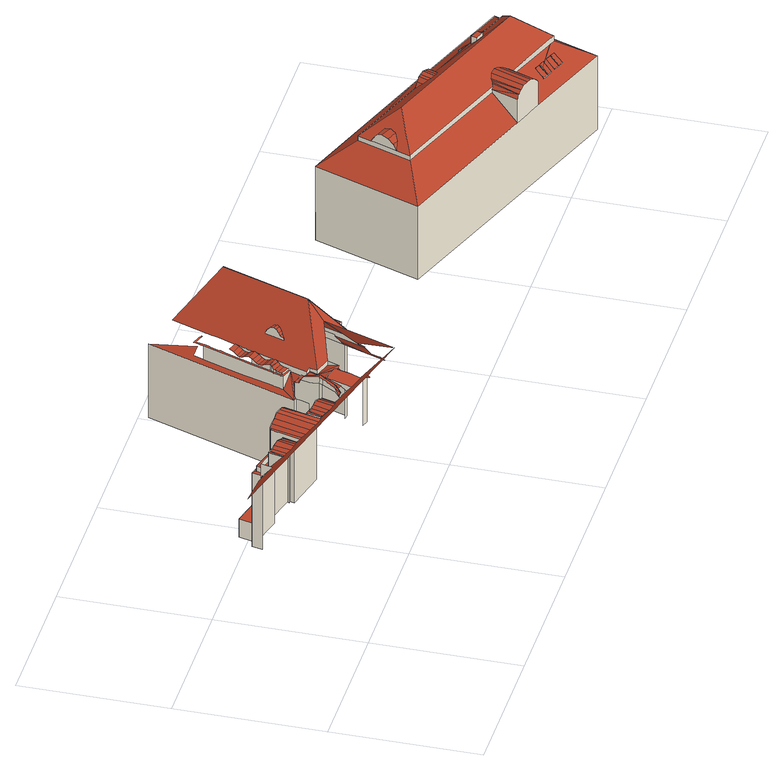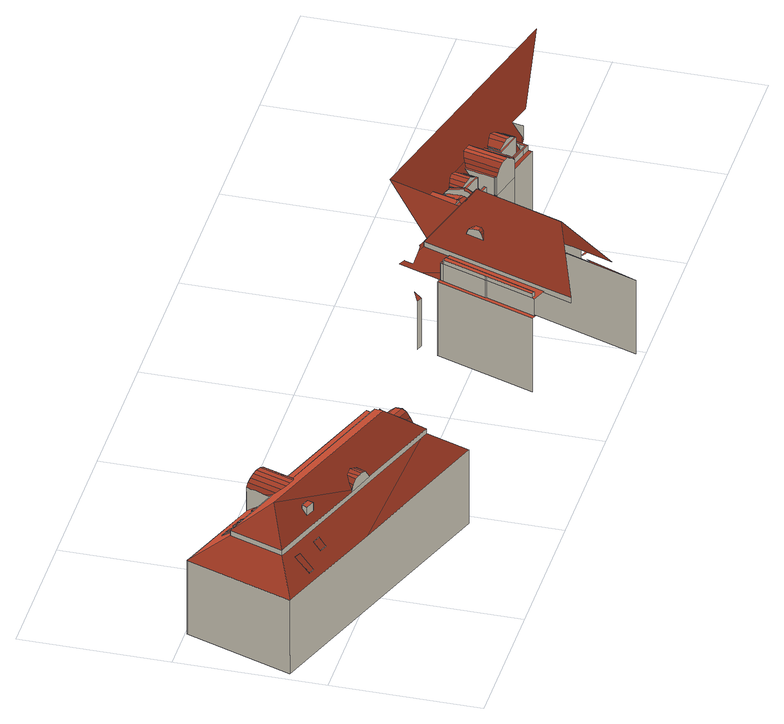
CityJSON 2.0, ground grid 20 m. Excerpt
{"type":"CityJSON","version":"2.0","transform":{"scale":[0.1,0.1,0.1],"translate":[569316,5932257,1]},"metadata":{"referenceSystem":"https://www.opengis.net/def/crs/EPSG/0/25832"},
"CityObjects":{
"building1":{"type":"Building","attributes":{"Grundfläche 2D":"2801.928803","Grundhöhe NN":"1.492"},"children":["building1-1","building1-2","building1-3","building1-4","building1-5","building1-6"],"geometry":[{"type":"MultiSurface","lod":"3","boundaries":[[[0,1,2,3,4,5,6,7,8]],[[1,0,9,10,11,12]],[[12,13,14,15]],[[16,13,12,11,10,17]],[[18,19,20,21]],[[22,19,18,23]],[[24,25,26,27,28]],[[29,22,23,30]],[[31,29,30,32]],[[14,13,33,34,35,36]],[[37,31,32,38]],[[27,26,21,20,39,40,41,42,43,44,45,46,28]],[[16,17,47,48,34,33,13]],[[41,40,39,20,19,22,29,31,37,49,50,43,42]],[[51,47,17,10,52,24,53,54]],[[53,24,28,46]],[[38,55,56,50,49,37]],[[50,56,44,43]],[[53,46,45,57]],[[58,59,60,61,62,63]],[[34,48,64,65,66,51,54,67,59,58,63,62,68]],[[69,70,71,72]],[[73,61,60,71,70]],[[34,68,74,35]],[[75,69,72,76]],[[77,78,79,80,81,76,72,71,60,59,67,54,53,57,45,44,56,55,38,32,30,23,18,21,26,25,24,52,10,9,0,8,7,82,83,84,85,86,87,88,89,90,91,92,93,94,95,96,97,98,99,100,101,102,103,104]],[[68,105,106,74]],[[105,68,62,61]],[[105,107,108,106]],[[107,105,61,73]],[[109,75,76,81]],[[110,109,81,80]],[[111,110,80,79]],[[107,112,113,108]],[[69,75,109,110,111,114,115,112,107,73,70]],[[78,116,117,114,111,79]],[[118,119,120,121,122,123,116,78,77,124,125]],[[126,127,128,129,130,123,122]],[[116,123,130,115,114,117]],[[131,120,119]],[[132,133,118,125]],[[122,121,134,135,136,137,138,139,140,129,128,127,126]],[[141,132,125,124]],[[142,141,124,77]],[[143,112,115,130]],[[112,143,144,113]],[[143,140,145,144]],[[140,139,146,145]],[[140,143,130,129]],[[147,142,77,104]],[[102,148,147,104,103]],[[149,150,131,119,118,133,151,99,98,152,153]],[[148,154,155,151,133,132,141,142,147]],[[96,156,157,120,131,150,149,153]],[[96,95,158,134,121,120,157,156]],[[139,138,135,134,158,159,160,161]],[[154,148,102,101]],[[155,154,101,100]],[[139,162,163,146]],[[151,155,100,99]],[[97,152,98]],[[97,96,153,152]],[[161,160,159,164,165,166,162,139]],[[95,94,93,92,167,168,169,170,171,164,159,158]],[[171,170,172,173,174,175]],[[176,177,178,179,180,181,182,183,184,185,186,187]],[[177,176,187,186,88,87,188,189,190,178]],[[191,179,178]],[[192,193,194,195,196,197,198,199,200,163,162,166,165,174,173,201,202,203,204,205,206]],[[191,178,207]],[[208,207,178]],[[208,209,207]],[[210,211,212,191,207,209]],[[196,195,213,214,199,163,162,198,197]],[[212,211,215]],[[208,178,216]],[[195,217,218,213]],[[188,87,86,219,220,221,222,223,224,216,178,190,189]],[[210,209,208,216,224,223,225,226,227]],[[227,226,225,228,211,210]],[[194,229,230,217,195]],[[231,232,233,234,193,192,206,235]],[[215,211,236,237,238,239]],[[193,234,233,240,229,194]],[[231,239,232]],[[236,211,241]],[[237,236,241]],[[242,228,225]],[[239,238,243,232]],[[220,219,244,220,221]],[[241,245,238,237]],[[245,241,246,247]],[[248,242,225]],[[228,242,248,223,222,249,250,251,241,211]],[[244,250,249,221,220]],[[248,225,223]],[[243,245,247,252,232]],[[222,221,249]],[[245,243,238]],[[217,230,253,254,255,256,257]],[[230,229,240]],[[257,256,255,254,253,230,258,259,260,261]],[[262,241,251]],[[263,264,265,266]],[[246,241,262,267]],[[268,265,264,269,270,271,272,273,274]],[[275,276,277,278,263,266]],[[278,277,279,270,269,264,263]],[[272,280,281,282,283,273]],[[262,251,267]],[[279,284,280,272,271,270]],[[285,282,281,286,287,288,289,290]],[[279,277,276,258,230,240,233,232,252,291,292,293,284]],[[288,294,295,289]],[[281,280,284]],[[287,286,281,284,293]],[[296,297,298,299,300,301,302,303,304,305,306,307,308,309,310,311,312,313,257,261,314,315,316]],[[288,287,293]],[[317,294,318]],[[318,294,288,293,292]],[[319,320,321,317,318,322]],[[319,323,324,320]],[[322,318,292]],[[323,325,326,324]],[[325,327,328,326]],[[329,246,267,330]],[[331,332,217,257,313,312,311,310,309,308,307,306,305,304,333,334,335]],[[336,328,327,337]],[[217,332,338,218]],[[325,323,319,322,339,337,327]],[[85,340,330]],[[341,342,336,337,339]],[[343,344,302,301,300,299,298,297,296,316,315,314,261,260,259,258,276,275,266,265,268,274,273,283,282,285,290,289,295,345,346,347,348,349,350,351,352,353,354,355,356,357,358,359,360,361,362,363,364,365,366,367,368,369,370]],[[371,372,373,374]],[[371,374,342,341,375]],[[341,339,376,375]],[[372,377,378,373]],[[377,379,380,378]],[[379,381,382,380]],[[383,375,376,339,322,292,291,252,247,246,329,384,385,386,387,388,389,390,391,392,393]],[[372,371,375,383,393,392,391,381,379,377]],[[394,395,382,381,391]],[[330,396,329]],[[340,396,330]],[[397,340,398,399,400]],[[340,397,396]],[[401,397,400,402,403,404,405,406,407]],[[408,409,410]],[[410,409,411,412]],[[401,407,413,414]],[[407,406,415,416,417,418]],[[407,418,417,416,419,420,421,413]],[[422,419,416,423]],[[424,415,425,426]],[[422,423,427,428]],[[429,430,431,432,433,434,435,414,413,421,420,419,422]],[[384,329,396,436,437]],[[438,439,437,436,396,397,401,414,435]],[[440,427,423,416,415,424,441,442]],[[443,428,427,440]],[[441,424,426,444]],[[440,442,445]],[[446,433,432,443,440,445]]],"semantics":{"surfaces":[{"type":"WallSurface"},{"type":"RoofSurface"}],"values":[0,1,0,1,0,1,0,1,1,0,1,1,1,0,1,0,1,0,0,1,0,1,1,0,1,1,0,0,0,0,1,1,1,0,0,1,1,1,1,0,0,0,1,1,0,0,0,0,0,1,1,1,0,0,1,1,1,1,0,0,0,0,1,0,0,1,0,1,0,1,0,0,1,0,1,1,0,1,0,1,1,1,1,0,1,1,1,1,1,0,1,0,1,1,1,0,0,1,1,1,1,0,1,0,0,0,0,1,0,0,1,0,0,0,1,1,0,1,1,1,1,1,0,1,1,1,1,1,0,0,1,1,1,1,1,0,1,1,1,1,0,1,1,1,1,0,1,1,0,0,1,0,0,0,0,1,1,0,1,0,0,1,0]}}]},
"building1-1":{"type":"BuildingInstallation","parents":["building1"],"geometry":[{"type":"MultiSurface","lod":"3","boundaries":[[[447,448,449,450,451,452,453,454,66,65,64,455]],[[52,451,450,456]],[[457,453,452,451,52,458]],[[457,459,454,453]],[[459,51,66,454]],[[48,460,455,64]],[[461,447,455,460,16]],[[11,9,449,448,447,461,462]]],"semantics":{"surfaces":[{"type":"RoofSurface"},{"type":"WallSurface"}],"values":[0,1,1,1,1,1,1,1]}}]},
"building1-2":{"type":"BuildingInstallation","parents":["building1"],"geometry":[{"type":"MultiSurface","lod":"3","boundaries":[[[137,136,171,175,174]],[[135,160,164,171,136]],[[161,138,137,174,165]]],"semantics":{"surfaces":[{"type":"RoofSurface"},{"type":"WallSurface"}],"values":[0,1,1]}}]},
"building1-3":{"type":"BuildingInstallation","parents":["building1"],"geometry":[{"type":"MultiSurface","lod":"3","boundaries":[[[463,464,465,466,467,468,469]],[[470,467,466,471,472,473,474,475]],[[472,476,477,478,479,480,481,482,483,484,485,486,487,488,473]],[[489,490,483,482]],[[491,490,489]],[[484,483,490]],[[203,202,201,173,476,472,471,466,465,464,206,205,204]],[[173,172,170,478,477,476]],[[480,479,478,170,169,168,167,491,489,482,481]],[[490,491,167,492]],[[474,473,488,487,486,485,484,490,185,184,183,182,181,180,179,191,212,215,239,231,463,469,468,467,470,475]],[[231,235,463]],[[464,463,235,206]]],"semantics":{"surfaces":[{"type":"RoofSurface"},{"type":"WallSurface"}],"values":[0,0,0,0,0,0,1,1,1,1,1,1,1]}}]},
"building1-4":{"type":"BuildingInstallation","parents":["building1"],"geometry":[{"type":"MultiSurface","lod":"3","boundaries":[[[493,494,495,496,497,498]],[[499,495,494,500]],[[499,500,501,502]],[[501,503,504,505,502]],[[504,506,507,505]],[[506,508,509,507]],[[508,510,511,509]],[[510,512,513,511]],[[513,512,514]],[[515,516,517,518,519,520,521,514,512,510,508,506,504,503,501,500,494,493,498,522,523]],[[522,498,497,524]]],"semantics":{"surfaces":[{"type":"RoofSurface"},{"type":"WallSurface"}],"values":[0,0,0,0,0,0,0,0,1,1,1]}}]},
"building1-5":{"type":"BuildingInstallation","parents":["building1"],"geometry":[{"type":"MultiSurface","lod":"3","boundaries":[[[525,526,527,528]],[[529,525,528,530]],[[531,529,530,532]],[[533,531,532,534]],[[535,533,534,536]],[[537,535,536,538]],[[539,537,538,540]],[[527,526,541]],[[539,540,542]],[[542,543,544,545,541,526,525,529,531,533,535,537,539]]],"semantics":{"surfaces":[{"type":"RoofSurface"},{"type":"WallSurface"}],"values":[0,0,0,0,0,0,0,1,1,1]}}]},
"building1-6":{"type":"BuildingInstallation","parents":["building1"],"geometry":[{"type":"MultiSurface","lod":"3","boundaries":[[[546,547,548,549,550,551,552]],[[551,550,429,422]],[[422,428,552,551]],[[428,443,546,552]],[[443,432,547,546]],[[430,549,548,547,432,431]],[[550,549,430,429]]],"semantics":{"surfaces":[{"type":"RoofSurface"},{"type":"WallSurface"}],"values":[0,1,1,1,1,1,1]}}]},
"building2":{"type":"Building","attributes":{"Grundfläche 2D":"9.586544","Grundhöhe NN":"1.492"},"geometry":[{"type":"Solid","lod":"3","boundaries":[[[[553,554,555,556]],[[557,558,556,555]],[[558,559,553,556]],[[559,560,554,553]],[[560,557,555,554]],[[560,559,558,557]]]],"semantics":{"surfaces":[{"type":"RoofSurface"},{"type":"WallSurface"},{"type":"GroundSurface"}],"values":[[0,1,1,1,1,2]]}}]},
"building3":{"type":"Building","attributes":{"Grundfläche 2D":"609.525567","Grundhöhe NN":"2.073"},"children":["building3-1","building3-2","building3-3","building3-4","building3-5","building3-6","building3-7","building3-8","building3-9"],"geometry":[{"type":"MultiSurface","lod":"3","boundaries":[[[561,562,563,564],[565,566,567,568]],[[563,562,569,570,571,572,573,574,575,576,577,578,579,580,581,582,583,584]],[[583,582,585,586,587,588,589,590,591,592,593,594,595,596,584]],[[597,598,599,600,601,602,603,604,605,606,607,608,609,610,611,612,563,584,596,595,594]],[[564,563,612]],[[613,614,574,573]],[[573,572,615,613]],[[616,571,570,617]],[[571,616,615,572]],[[618,619,620,621]],[[622,623,618,621]],[[624,625,620,619,626]],[[627,628,629,630,631,632,633,634,635,636,637,638]],[[632,634,633]],[[639,630,629,640]],[[623,622,641,639,640]],[[642,643,644,645,646,608,607,647,648]],[[646,649,608]],[[650,651,603,602]],[[651,652,604,603]],[[600,599,653]],[[650,601,600,653]],[[653,599,598,654]],[[653,654,655]],[[604,652,656,605]],[[606,657,647,607]],[[656,657,606,605]],[[601,650,602]],[[578,577,658,581,580,579]],[[575,574,614,658,577,576]],[[659,617,570,569]],[[569,562,659]],[[659,562,561]],[[622,621,582,581,561,564,639,641]],[[594,593,660,585,582,621,620]],[[624,654,598,597,594,620,625]],[[649,635,634,632,631,630,612,611,610,609,608]],[[564,612,630,639]],[[638,637,636,635,649,646,645,644,643,642,648,628,627]],[[655,654,624,626]],[[657,656,652,651,650,653,655,626,628,648,647]],[[613,615,616,617,659,561,581,658,614]],[[619,618,661,662]],[[629,628,626,619,662,663]],[[640,629,663,664]],[[618,623,640,664,661]],[[663,662,661,664]]],"semantics":{"surfaces":[{"type":"RoofSurface"},{"type":"WallSurface"},{"type":"GroundSurface"}],"values":[0,0,0,0,0,0,0,0,0,0,0,0,0,0,0,0,0,0,0,0,0,0,0,0,0,0,0,0,0,0,0,0,0,1,1,1,1,1,1,1,1,1,1,1,1,1,2]}}]},
"building3-1":{"type":"BuildingInstallation","parents":["building3"],"geometry":[{"type":"MultiSurface","lod":"3","boundaries":[[[665,666,667,668,669,670,671,672,673,674,675,676]],[[677,678,679,676,675,674,673,672,671,680,681]],[[682,683,684,670,669,668,667,666,665,685,686]],[[679,685,665,676]],[[684,680,671,670]]],"semantics":{"surfaces":[{"type":"RoofSurface"},{"type":"WallSurface"}],"values":[0,1,1,1,1]}}]},
"building3-2":{"type":"BuildingInstallation","parents":["building3"],"geometry":[{"type":"MultiSurface","lod":"3","boundaries":[[[687,688,689,690]],[[690,689,691,692]],[[687,690,692,693]],[[688,687,693,694]],[[689,688,694,691]]],"semantics":{"surfaces":[{"type":"RoofSurface"},{"type":"WallSurface"}],"values":[0,1,1,1,1]}}]},
"building3-3":{"type":"BuildingInstallation","parents":["building3"],"geometry":[{"type":"MultiSurface","lod":"3","boundaries":[[[695,696,697,698]],[[698,697,567,566]],[[695,698,566,565]],[[696,695,565,568]],[[697,696,568,567]]],"semantics":{"surfaces":[{"type":"RoofSurface"},{"type":"WallSurface"}],"values":[0,1,1,1,1]}}]},
"building3-4":{"type":"BuildingInstallation","parents":["building3"],"geometry":[{"type":"MultiSurface","lod":"3","boundaries":[[[699,700,701,702]],[[699,702,703,704]],[[702,701,705,703]],[[700,699,704,706]],[[701,700,706,705]]],"semantics":{"surfaces":[{"type":"RoofSurface"},{"type":"WallSurface"}],"values":[0,1,1,1,1]}}]},
"building3-5":{"type":"BuildingInstallation","parents":["building3"],"geometry":[{"type":"MultiSurface","lod":"3","boundaries":[[[587,707,708,588]],[[588,708,709,589]],[[590,589,709,710]],[[710,711,591,590]],[[586,585,707,587]],[[591,711,593,592]],[[660,593,711,710,709,708,707,585]]],"semantics":{"surfaces":[{"type":"RoofSurface"},{"type":"WallSurface"}],"values":[0,0,0,0,0,0,1]}}]},
"building3-6":{"type":"BuildingInstallation","parents":["building3"],"geometry":[{"type":"MultiSurface","lod":"3","boundaries":[[[712,713,714,715,716,717]],[[718,719,717,716]],[[720,713,712,717,719,721]],[[714,713,720,722]],[[722,723,718,716,715,714]]],"semantics":{"surfaces":[{"type":"RoofSurface"},{"type":"WallSurface"}],"values":[0,1,1,1,1]}}]},
"building3-7":{"type":"BuildingInstallation","parents":["building3"],"geometry":[{"type":"MultiSurface","lod":"3","boundaries":[[[724,725,726,727,728]],[[729,730,725,724]],[[731,729,724,728]],[[730,732,726,725]],[[731,728,727,726,732,733]]],"semantics":{"surfaces":[{"type":"RoofSurface"},{"type":"WallSurface"}],"values":[0,1,1,1,1]}}]},
"building3-8":{"type":"BuildingInstallation","parents":["building3"],"geometry":[{"type":"MultiSurface","lod":"3","boundaries":[[[734,735,736,737,738,739]],[[737,736,735,740,741]],[[742,740,735,734]],[[739,738,737,741,743,744]],[[744,742,734,739]]],"semantics":{"surfaces":[{"type":"RoofSurface"},{"type":"WallSurface"}],"values":[0,1,1,1,1]}}]},
"building3-9":{"type":"BuildingInstallation","parents":["building3"],"geometry":[{"type":"MultiSurface","lod":"3","boundaries":[[[745,746,747,748,749,750,751,752,753,754,755]],[[749,748,747,756,757,758,633,759,752,751,750]],[[759,760,753,752]],[[745,755,754,753,760,761]],[[761,756,747,746,745]]],"semantics":{"surfaces":[{"type":"RoofSurface"},{"type":"WallSurface"}],"values":[0,1,1,1,1]}}]}
},
"vertices":[
[152,176,125],[153,177,121],[153,178,121],[153,178,142],[153,177,142],[152,176,142],[152,175,142],[149,162,142],[152,175,126],[167,178,119],[168,178,118],[167,178,118],[164,179,116],[167,193,116],[167,193,5],[164,179,5],[170,188,118],[171,186,118],[176,154,143],[181,172,143],[181,172,142],[176,155,142],[184,172,145],[179,152,145],[179,175,118],[178,172,122],[174,156,142],[178,172,142],[179,175,142],[188,170,148],[183,148,148],[196,168,150],[190,145,150],[171,192,116],[223,179,116],[223,179,5],[171,192,5],[202,167,148],[197,145,148],[184,172,142],[188,170,142],[202,167,142],[209,165,142],[212,164,142],[208,147,142],[210,147,142],[215,166,142],[222,173,118],[222,174,118],[209,165,145],[212,164,143],[221,172,118],[170,177,118],[215,166,118],[220,165,118],[204,146,145],[208,146,143],[212,153,133],[222,173,144],[214,144,144],[218,143,144],[228,184,144],[225,184,144],[222,174,144],[222,174,126],[222,173,126],[221,172,126],[216,151,135],[225,184,116],[239,183,152],[233,185,148],[221,138,148],[226,134,152],[229,186,144],[225,184,5],[245,182,157],[231,128,157],[279,123,148],[256,129,149],[252,127,152],[245,125,157],[238,126,157],[147,163,142],[116,171,142],[10,157,189],[373,64,189],[352,102,151],[331,108,151],[333,115,142],[331,115,142],[322,118,142],[320,119,141],[319,120,141],[321,127,131],[321,128,131],[324,138,118],[303,144,118],[311,141,118],[306,122,142],[304,123,142],[304,122,143],[300,121,145],[294,120,148],[293,120,148],[286,120,150],[228,184,116],[228,184,5],[229,186,116],[229,186,5],[252,180,157],[258,178,157],[265,176,152],[272,175,116],[272,175,5],[268,176,148],[272,175,144],[256,129,148],[266,168,148],[272,131,142],[270,131,142],[275,151,118],[269,152,118],[263,131,144],[261,132,144],[276,127,145],[272,130,143],[269,152,144],[270,157,144],[270,158,144],[274,172,144],[271,172,144],[275,151,142],[277,148,143],[277,148,142],[270,157,118],[270,158,118],[270,158,126],[271,161,126],[271,161,117],[272,166,116],[274,172,116],[281,147,145],[285,145,148],[271,172,116],[271,172,5],[274,172,5],[272,166,5],[292,144,150],[299,142,148],[302,144,142],[282,149,142],[308,139,142],[311,141,142],[303,144,142],[305,140,145],[308,139,143],[302,144,118],[282,149,118],[325,139,118],[325,140,118],[308,148,117],[293,156,117],[328,152,116],[328,152,5],[326,144,117],[327,148,117],[328,149,117],[319,121,141],[321,127,147],[321,128,147],[326,144,151],[326,144,126],[327,147,151],[327,148,151],[327,148,126],[327,147,126],[339,137,150],[340,138,150],[341,142,151],[331,145,151],[330,143,151],[330,140,150],[329,139,150],[329,137,149],[327,132,148],[325,126,147],[335,123,147],[339,135,150],[339,135,151],[339,137,151],[340,138,151],[332,149,151],[337,181,141],[338,183,141],[338,183,119],[337,181,116],[336,177,116],[336,176,116],[335,174,116],[335,174,5],[332,163,5],[328,149,151],[328,152,150],[332,163,147],[335,174,147],[336,176,141],[336,177,141],[341,143,151],[342,145,151],[342,145,150],[343,145,150],[351,157,147],[333,153,150],[337,181,5],[336,177,5],[336,162,147],[351,143,151],[333,182,116],[333,182,5],[359,119,151],[363,134,151],[364,135,151],[364,136,151],[363,139,151],[353,142,151],[361,140,150],[353,142,150],[351,143,150],[352,157,147],[340,182,119],[360,194,140],[340,175,141],[352,171,141],[354,178,141],[340,182,141],[340,176,141],[351,158,147],[352,161,147],[355,168,147],[339,172,147],[354,178,140],[351,157,148],[355,151,148],[354,168,146],[362,129,150],[355,168,148],[351,157,154],[355,168,153],[362,140,150],[365,135,151],[365,134,151],[368,134,154],[352,171,148],[350,197,128],[349,198,127],[347,198,124],[346,199,124],[345,199,122],[360,194,141],[347,198,141],[346,199,141],[345,199,141],[374,150,148],[349,202,143],[348,202,143],[348,202,141],[349,202,141],[374,150,154],[350,206,141],[350,206,143],[350,207,143],[351,209,143],[352,211,144],[352,211,141],[350,207,141],[352,200,141],[361,197,141],[361,197,143],[352,200,143],[363,203,143],[352,212,144],[352,213,144],[352,213,141],[352,212,141],[365,208,144],[353,215,141],[353,215,146],[353,216,147],[354,217,148],[354,217,141],[353,216,141],[360,194,148],[367,213,148],[366,211,147],[354,218,149],[354,218,141],[349,212,141],[349,213,141],[350,213,141],[362,249,141],[364,255,141],[374,283,141],[384,312,141],[384,312,121],[374,283,121],[364,255,121],[362,249,121],[350,213,122],[349,213,122],[349,212,122],[346,204,122],[346,203,122],[345,201,122],[345,200,122],[345,200,141],[346,203,141],[346,204,141],[355,219,149],[368,215,149],[370,220,147],[357,225,147],[355,220,149],[369,217,148],[371,225,144],[358,230,144],[373,230,143],[360,235,143],[374,234,144],[361,238,144],[407,184,219],[408,164,189],[397,323,130],[406,388,116],[385,313,121],[389,324,121],[389,326,121],[363,243,147],[376,238,147],[406,388,5],[377,241,148],[429,127,148],[378,244,149],[365,248,149],[385,314,141],[385,313,141],[355,219,141],[355,220,141],[358,230,141],[359,230,141],[360,235,141],[377,282,141],[380,289,141],[381,293,141],[384,302,141],[384,303,141],[385,304,141],[387,309,141],[391,323,141],[396,321,141],[397,321,141],[399,320,141],[401,320,141],[402,319,141],[403,319,141],[404,318,141],[405,320,141],[402,321,141],[401,322,141],[389,326,141],[389,324,141],[386,316,141],[380,249,147],[381,253,144],[368,258,144],[367,254,147],[379,246,148],[378,244,148],[383,257,143],[370,262,143],[384,261,144],[371,265,144],[386,266,147],[373,270,147],[381,253,148],[449,303,219],[420,361,148],[402,312,148],[399,305,148],[399,302,148],[397,296,148],[389,274,148],[387,269,148],[384,261,148],[383,257,148],[388,272,149],[375,276,149],[435,124,148],[435,124,140],[434,118,140],[434,119,140],[438,118,135],[448,160,140],[448,114,121],[444,102,121],[444,101,121],[446,95,116],[457,126,116],[461,155,123],[453,116,82],[465,123,77],[457,126,77],[465,123,5],[457,126,5],[461,155,142],[448,160,142],[466,152,116],[467,153,116],[465,154,118],[462,155,122],[467,153,142],[465,154,142],[462,155,142],[468,157,142],[468,157,116],[472,151,116],[466,152,5],[472,151,5],[489,216,116],[489,216,142],[462,159,142],[507,284,142],[511,282,142],[512,282,142],[513,285,142],[513,286,142],[494,293,142],[494,293,148],[507,331,148],[494,293,140],[507,331,140],[489,218,116],[519,285,116],[513,287,116],[489,218,142],[519,285,5],[512,282,116],[513,285,116],
[170,188,126],[167,178,126],[165,171,126],[168,171,126],[170,177,126],[170,178,126],[172,185,126],[212,174,126],[182,185,126],[170,177,119],[172,185,118],[170,178,118],[212,174,118],[182,185,118],[170,188,117],[169,184,117],
[340,176,144],[336,177,144],[335,174,148],[334,171,153],[338,169,153],[339,171,150],[340,175,144],[338,168,153],[328,152,160],[328,149,161],[332,148,161],[333,150,160],[333,153,159],[327,148,160],[327,147,160],[326,144,159],[325,140,158],[325,139,157],[324,138,157],[321,128,153],[325,127,153],[326,127,153],[329,137,157],[329,138,157],[330,143,159],[331,145,160],[321,127,152],[324,120,144],[319,121,144],[322,121,144],
[389,232,175],[389,232,176],[393,230,176],[392,233,173],[391,233,172],[390,234,172],[394,227,179],[388,229,179],[387,226,182],[395,223,182],[387,225,182],[386,222,183],[394,219,183],[385,219,182],[392,216,182],[383,215,179],[389,213,179],[382,213,176],[386,211,176],[381,208,172],[382,208,172],[381,208,170],[388,229,170],[387,226,170],[387,225,170],[386,222,170],[385,219,170],[383,215,170],[382,213,170],[390,234,170],[389,232,170],[391,233,171],
[446,201,178],[447,203,172],[446,203,172],[442,202,178],[445,199,181],[439,201,181],[444,196,183],[437,198,183],[442,188,183],[434,191,183],[440,184,181],[434,186,181],[439,181,178],[435,182,178],[438,179,172],[437,179,172],[447,203,171],[438,179,171],[439,181,171],[440,184,171],[446,201,171],
[489,218,148],[512,282,148],[511,282,148],[507,284,148],[462,159,148],[468,157,148],[489,216,148],
[221,183,32],[226,204,32],[183,214,32],[178,193,32],[183,214,5],[178,193,5],[221,183,5],[226,204,5],
[1001,179,160],[1000,178,162],[1098,104,196],[1146,127,160],[1074,134,177],[1062,138,177],[1065,146,169],[1077,141,169],[994,173,168],[987,169,174],[982,169,175],[976,170,177],[971,173,175],[968,176,174],[967,181,169],[967,183,168],[966,183,168],[966,184,167],[966,186,166],[965,190,162],[965,192,161],[847,234,161],[860,207,181],[871,185,196],[840,216,161],[841,215,163],[846,208,169],[851,201,175],[851,193,177],[845,186,175],[837,181,169],[829,180,163],[827,179,161],[821,161,161],[845,173,178],[848,174,181],[830,158,161],[993,100,160],[996,101,163],[998,102,164],[1000,103,165],[1001,104,167],[1008,106,170],[1017,104,171],[1023,101,170],[1028,95,167],[1032,89,163],[1033,85,160],[1112,57,160],[1113,57,160],[1114,56,160],[1120,54,160],[976,188,175],[973,189,174],[982,186,177],[987,184,175],[992,182,174],[824,283,122],[772,138,122],[821,161,154],[847,234,154],[857,231,154],[1035,208,122],[991,100,153],[831,158,154],[978,64,122],[1022,50,123],[1022,49,122],[1144,5,122],[1120,54,152],[1114,56,152],[1113,57,152],[1073,57,142],[1112,57,152],[1035,85,153],[1026,62,133],[1025,59,131],[1025,56,129],[1146,127,152],[1196,150,122],[1138,130,152],[1022,50,158],[1025,56,158],[1025,59,158],[1026,62,158],[1031,74,158],[1018,50,163],[1022,49,158],[1035,85,158],[986,61,167],[992,59,170],[1000,56,171],[982,63,163],[991,100,158],[978,64,158],[1007,54,170],[1013,52,167],[969,190,168],[997,180,168],[839,211,161],[824,283,11],[772,138,11],[1144,5,11],[1196,150,11],
[1066,64,146],[1064,60,143],[1064,58,141],[1063,57,140],[1062,53,137],[1061,52,136],[1069,49,136],[1070,53,140],[1071,57,142],[1072,58,143],[1072,59,144],[1073,61,146],[1072,58,142],[1072,59,143],[1073,61,145],[1069,49,135],[1071,57,141],[1063,57,139],[1062,53,136],[1061,52,135],[1066,64,145],[1064,58,140],
[1142,161,129],[1133,164,129],[1126,145,145],[1135,141,145],[1126,145,144],[1135,141,144],[1142,161,128],[1133,164,128],
[1074,134,181],[1077,141,181],[1065,146,181],[1062,138,181],
[1100,38,136],[1104,50,146],[1097,53,146],[1093,41,136],[1093,41,135],[1100,38,135],[1097,53,145],[1104,50,145],
[839,211,169],[837,206,175],[834,200,177],[831,191,175],[829,184,169],
[1100,159,142],[1102,165,137],[1091,169,137],[1090,166,139],[1087,159,146],[1098,155,145],[1087,159,145],[1098,155,144],[1102,165,136],[1100,159,141],[1091,169,136],[1090,166,138],
[1037,72,145],[1033,63,137],[1040,60,137],[1041,61,137],[1044,70,145],[1037,72,144],[1033,63,136],[1044,70,144],[1040,60,136],[1041,61,136],
[1092,41,136],[1096,53,146],[1091,55,146],[1089,56,146],[1088,55,145],[1084,44,136],[1096,53,145],[1089,56,145],[1092,41,135],[1088,55,144],[1084,44,135],
[1082,58,146],[1080,59,146],[1074,61,146],[1074,59,145],[1073,58,143],[1073,57,143],[1072,53,140],[1070,49,136],[1077,46,136],[1080,54,143],[1081,57,145],[1074,61,145],[1074,59,144],[1073,58,142],[1070,49,135],[1077,46,135],[1082,58,145]
]}
